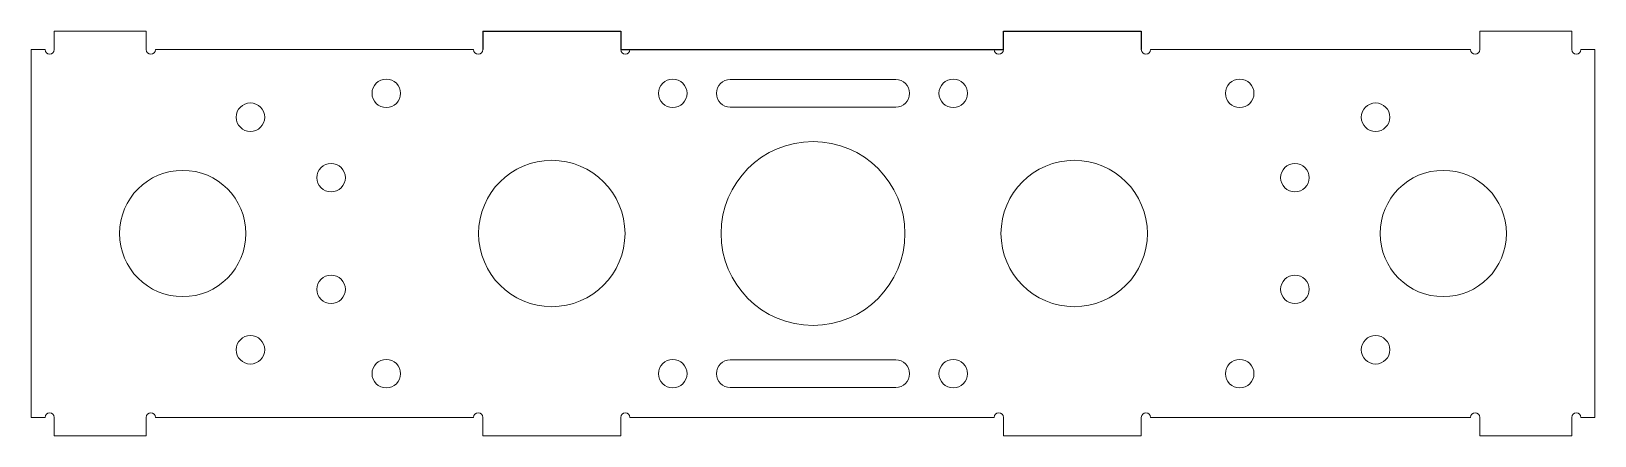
# Model space of a CAD drawing. Header units: millimetres. Extents: x -85 to 85, y -22 to 22.
import ezdxf

# ---------------------------------------------------------------- set-up
doc = ezdxf.new("R2010")
doc.units = ezdxf.units.MM

msp = doc.modelspace()

# ---------------------------------------------------------------- linework, layer by layer
at = {"color": 7, "linetype": 'Continuous', "lineweight": 15}
for p, q in [((-72.5, 22), (-82.5, 22)), ((-82.5, 22), (-82.5, 20)), ((-72.5, 20), (-72.5, 22)), ((-20.9, 22), (-35.9, 22)), ((-35.9, 22), (-35.9, 20)), ((-20.9, 20), (-20.9, 22)), ((35.7, 22), (20.7, 22)), ((20.7, 22), (20.7, 20)), ((35.7, 20), (35.7, 22)), ((82.5, 22), (72.5, 22)), ((72.5, 22), (72.5, 20)), ((82.5, 20), (82.5, 22)), ((-85, 20), (-85, -20)), ((-83.5, 20), (-85, 20)), ((-36.9, 20), (-71.5, 20)), ((19.7, 20), (-19.9, 20)), ((71.5, 20), (36.7, 20)), ((85, 20), (83.5, 20)), ((85, -20), (85, 20)), ((9, 16.75), (-9, 16.75)), ((-9, 13.75), (9, 13.75)), ((-9, -13.75), (9, -13.75)), ((9, -16.75), (-9, -16.75)), ((-83.5, -20), (-85, -20)), ((-82.5, -22), (-82.5, -20)), ((-72.5, -20), (-72.5, -22)), ((-36.9, -20), (-71.5, -20)), ((-35.9, -22), (-35.9, -20)), ((-20.9, -20), (-20.9, -22)), ((19.7, -20), (-19.9, -20)), ((20.7, -22), (20.7, -20)), ((35.7, -20), (35.7, -22)), ((71.5, -20), (36.7, -20)), ((72.5, -22), (72.5, -20)), ((82.5, -20), (82.5, -22)), ((85, -20), (83.5, -20)), ((-82.5, -22), (-72.5, -22)), ((-35.9, -22), (-20.9, -22)), ((20.7, -22), (35.7, -22)), ((72.5, -22), (82.5, -22))]:
    msp.add_line(p, q, dxfattribs=at)
at = {"color": 7, "linetype": 'Continuous'}
for p, q in [((-35.9, 22), (-20.9, 22)), ((-35.9, 22), (-35.9, 20)), ((-20.9, 22), (-20.9, 20)), ((20.7, 22), (35.7, 22)), ((20.7, 20), (20.7, 22)), ((35.7, 22), (35.7, 20)), ((-20.9, 20), (20.7, 20))]:
    msp.add_line(p, q, dxfattribs=at)
at = {"color": 7, "linetype": 'Continuous', "lineweight": 15}
for centre, radius in [((-46.4, 15.25), 1.55), ((-15.25, 15.25), 1.55), ((15.25, 15.25), 1.55), ((46.4, 15.25), 1.55), ((-61.17, 12.65), 1.55), ((61.17, 12.65), 1.55), ((0, 0), 10), ((-68.53, 0), 6.87), ((-52.4, 6.07), 1.55), ((-28.4, 0), 7.96), ((28.4, 0), 7.96), ((52.4, 6.07), 1.55), ((68.53, 0), 6.87), ((-52.4, -6.07), 1.55), ((52.4, -6.07), 1.55), ((-61.17, -12.65), 1.55), ((61.17, -12.65), 1.55), ((-46.4, -15.25), 1.55), ((-15.25, -15.25), 1.55), ((15.25, -15.25), 1.55), ((46.4, -15.25), 1.55)]:
    msp.add_circle(centre, radius, dxfattribs=at)
for centre, radius, start, end in [((-83, 20), 0.5, 180, 0), ((-72, 20), 0.5, 180, 0), ((-36.4, 20), 0.5, 180, 0), ((-20.4, 20), 0.5, 180, 0), ((20.2, 20), 0.501, 180, 0), ((36.2, 20), 0.5, 180, 0), ((72, 20), 0.5, 180, 0), ((83, 20), 0.5, 180, 0), ((-9, 15.25), 1.5, 90, 270), ((9, 15.25), 1.5, 270, 90), ((-9, -15.25), 1.5, 90, 270), ((9, -15.25), 1.5, 270, 90), ((-83, -20), 0.5, 0, 180), ((-72, -20), 0.5, 0, 180), ((-36.4, -20), 0.5, 0, 180), ((-20.4, -20), 0.5, 0, 180), ((20.2, -20), 0.501, 0, 180), ((36.2, -20), 0.5, 0, 180), ((72, -20), 0.5, 0, 180), ((83, -20), 0.5, 0, 180)]:
    msp.add_arc(centre, radius, start, end, dxfattribs=at)

doc.saveas('drawing.dxf')
